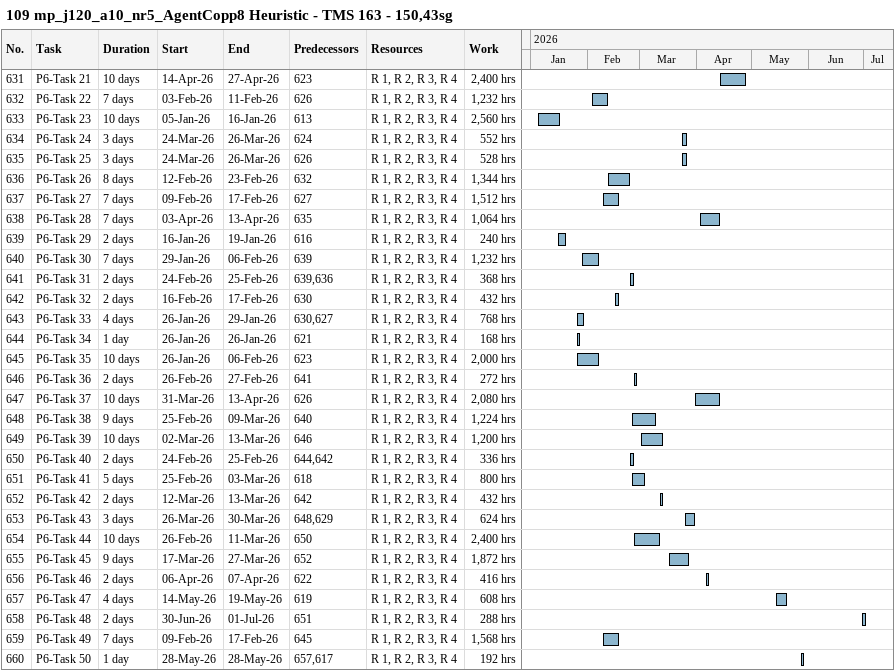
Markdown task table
109 mp_j120_a10_nr5_AgentCopp8 Heuristic - TMS 163 - 150,43sg

| ID | Task | Duration | Start | Finish | Predecessors | Resources | Work (h) |
|---|---|---|---|---|---|---|---|
| 631 | P6-Task 21 | 10d | 2026-04-14 | 2026-04-27 | 623 | R 1, R 2, R 3, R 4 | 2400 |
| 632 | P6-Task 22 | 7d | 2026-02-03 | 2026-02-11 | 626 | R 1, R 2, R 3, R 4 | 1232 |
| 633 | P6-Task 23 | 10d | 2026-01-05 | 2026-01-16 | 613 | R 1, R 2, R 3, R 4 | 2560 |
| 634 | P6-Task 24 | 3d | 2026-03-24 | 2026-03-26 | 624 | R 1, R 2, R 3, R 4 | 552 |
| 635 | P6-Task 25 | 3d | 2026-03-24 | 2026-03-26 | 626 | R 1, R 2, R 3, R 4 | 528 |
| 636 | P6-Task 26 | 8d | 2026-02-12 | 2026-02-23 | 632 | R 1, R 2, R 3, R 4 | 1344 |
| 637 | P6-Task 27 | 7d | 2026-02-09 | 2026-02-17 | 627 | R 1, R 2, R 3, R 4 | 1512 |
| 638 | P6-Task 28 | 7d | 2026-04-03 | 2026-04-13 | 635 | R 1, R 2, R 3, R 4 | 1064 |
| 639 | P6-Task 29 | 2d | 2026-01-16 | 2026-01-19 | 616 | R 1, R 2, R 3, R 4 | 240 |
| 640 | P6-Task 30 | 7d | 2026-01-29 | 2026-02-06 | 639 | R 1, R 2, R 3, R 4 | 1232 |
| 641 | P6-Task 31 | 2d | 2026-02-24 | 2026-02-25 | 639, 636 | R 1, R 2, R 3, R 4 | 368 |
| 642 | P6-Task 32 | 2d | 2026-02-16 | 2026-02-17 | 630 | R 1, R 2, R 3, R 4 | 432 |
| 643 | P6-Task 33 | 4d | 2026-01-26 | 2026-01-29 | 630, 627 | R 1, R 2, R 3, R 4 | 768 |
| 644 | P6-Task 34 | 1d | 2026-01-26 | 2026-01-26 | 621 | R 1, R 2, R 3, R 4 | 168 |
| 645 | P6-Task 35 | 10d | 2026-01-26 | 2026-02-06 | 623 | R 1, R 2, R 3, R 4 | 2000 |
| 646 | P6-Task 36 | 2d | 2026-02-26 | 2026-02-27 | 641 | R 1, R 2, R 3, R 4 | 272 |
| 647 | P6-Task 37 | 10d | 2026-03-31 | 2026-04-13 | 626 | R 1, R 2, R 3, R 4 | 2080 |
| 648 | P6-Task 38 | 9d | 2026-02-25 | 2026-03-09 | 640 | R 1, R 2, R 3, R 4 | 1224 |
| 649 | P6-Task 39 | 10d | 2026-03-02 | 2026-03-13 | 646 | R 1, R 2, R 3, R 4 | 1200 |
| 650 | P6-Task 40 | 2d | 2026-02-24 | 2026-02-25 | 644, 642 | R 1, R 2, R 3, R 4 | 336 |
| 651 | P6-Task 41 | 5d | 2026-02-25 | 2026-03-03 | 618 | R 1, R 2, R 3, R 4 | 800 |
| 652 | P6-Task 42 | 2d | 2026-03-12 | 2026-03-13 | 642 | R 1, R 2, R 3, R 4 | 432 |
| 653 | P6-Task 43 | 3d | 2026-03-26 | 2026-03-30 | 648, 629 | R 1, R 2, R 3, R 4 | 624 |
| 654 | P6-Task 44 | 10d | 2026-02-26 | 2026-03-11 | 650 | R 1, R 2, R 3, R 4 | 2400 |
| 655 | P6-Task 45 | 9d | 2026-03-17 | 2026-03-27 | 652 | R 1, R 2, R 3, R 4 | 1872 |
| 656 | P6-Task 46 | 2d | 2026-04-06 | 2026-04-07 | 622 | R 1, R 2, R 3, R 4 | 416 |
| 657 | P6-Task 47 | 4d | 2026-05-14 | 2026-05-19 | 619 | R 1, R 2, R 3, R 4 | 608 |
| 658 | P6-Task 48 | 2d | 2026-06-30 | 2026-07-01 | 651 | R 1, R 2, R 3, R 4 | 288 |
| 659 | P6-Task 49 | 7d | 2026-02-09 | 2026-02-17 | 645 | R 1, R 2, R 3, R 4 | 1568 |
| 660 | P6-Task 50 | 1d | 2026-05-28 | 2026-05-28 | 657, 617 | R 1, R 2, R 3, R 4 | 192 |
